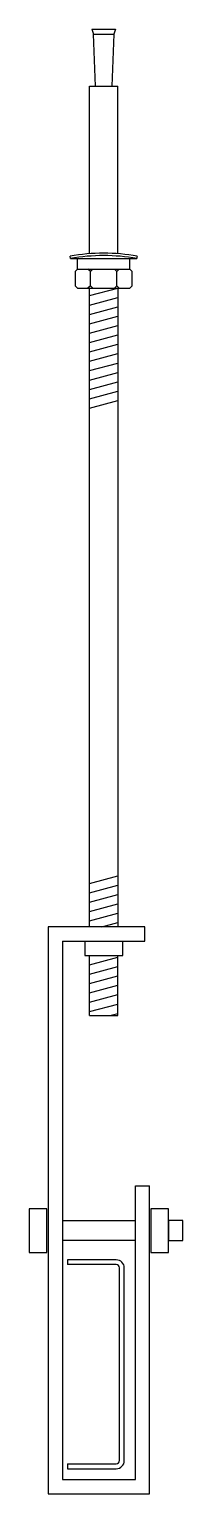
# Model space of a CAD drawing. Header units: millimetres. Extents: x -13 to 16, y -3 to 275.
import ezdxf

# ---------------------------------------------------------------- set-up
doc = ezdxf.new("R2010")
doc.units = ezdxf.units.MM
doc.layers.add('I-DT-02', color=185, linetype='Continuous')
doc.layers.add('I-DT-03', color=8, linetype='Continuous')

msp = doc.modelspace()

# ---------------------------------------------------------------- linework, layer by layer
at = {"layer": 'I-DT-02'}
for p, q in [((-4.04, 229.29), (-4.04, 231.29)), ((5.86, 229.29), (5.86, 231.29)), ((-4.04, 229.29), (5.86, 229.29)), ((-1.79, 225.69), (3.61, 225.69))]:
    msp.add_line(p, q, dxfattribs=at)
for points in [[(-1.33, 274.71), (-1.03, 273.8), (2.85, 273.8), (2.44, 263.91)], [(-1.33, 274.71), (3.17, 274.71)], [(3.17, 274.71), (2.85, 273.8)], [(-0.62, 263.91), (-1.03, 273.8)], [(-1.79, 232.2), (-1.79, 263.91)], [(-1.79, 263.91), (3.61, 263.91)], [(3.61, 232.2), (3.61, 263.91)], [(-5.39, 231.3), (-5.47, 231.73)], [(7.21, 231.3), (7.3, 231.73)], [(-4.04, 229.29), (-4.49, 228.84), (-4.49, 226.14), (-4.04, 225.69)], [(-4.04, 229.29), (5.86, 229.29)], [(6.31, 228.84), (5.86, 229.29)], [(6.31, 226.14), (6.31, 228.84)], [(-4.04, 225.69), (5.86, 225.69)], [(3.61, 104.67), (-1.79, 104.67), (-1.79, 225.69)], [(3.61, 225.69), (3.61, 104.67)], [(6.31, 226.14), (5.86, 225.69)], [(8.73, 104.67), (-9.63, 104.67), (-9.63, -2.7), (9.62, -2.7), (9.62, 55.61)], [(-6.93, 101.97), (8.73, 101.97), (8.73, 104.67)], [(-6.93, 101.97), (-6.93, 0)], [(-2.68, 101.96), (-2.68, 99.26), (4.52, 99.26), (4.52, 101.96)], [(-1.79, 87.87), (-1.79, 99.26)], [(3.61, 87.87), (3.61, 99.26)], [(-1.79, 87.87), (3.61, 87.87)], [(-6.93, 0), (6.93, 0), (6.93, 55.61)], [(6.93, 55.61), (9.62, 55.61)], [(-9.85, 43.01), (-9.85, 51.27), (-13.22, 51.27), (-13.22, 43.01), (-9.85, 43.01)], [(13.23, 43.01), (13.23, 51.27), (9.86, 51.27), (9.86, 43.01), (13.23, 43.01)], [(-6.93, 49.03), (6.93, 49.03)], [(15.92, 45.24), (15.92, 49.03), (13.23, 49.03), (13.23, 45.24), (15.92, 45.24)], [(6.93, 45.24), (-6.93, 45.24)], [(3.3, 41.6), (-5.97, 41.6)], [(-5.97, 41.6), (-5.97, 40.7)], [(3.3, 40.7), (-5.97, 40.7)], [(3.92, 3.57), (3.92, 40.07)], [(4.83, 3.57), (4.83, 40.07)], [(-5.97, 2.95), (3.3, 2.95)], [(-5.97, 2.95), (-5.97, 2.04)], [(-5.97, 2.04), (3.3, 2.04)]]:
    msp.add_lwpolyline(points, dxfattribs=at)
for centre, radius, start, end in [((3.3, 40.07), 1.53, 0.0055, 90), ((3.3, 40.07), 0.625, 0.0055, 90), ((3.3, 3.57), 0.625, 270, 0), ((3.3, 3.57), 1.53, 270, 0)]:
    msp.add_arc(centre, radius, start, end, dxfattribs=at)
at = {"layer": 'I-DT-03'}
for p, q in [((-5.39, 231.29), (7.21, 231.28)), ((-4.04, 231.29), (5.86, 231.29))]:
    msp.add_line(p, q, dxfattribs=at)
for points in [[(-1.61, 228.84), (-2.07, 229.29)], [(-1.61, 228.84), (-1.16, 229.29)], [(-1.61, 226.14), (-1.61, 228.84)], [(3.43, 228.84), (2.98, 229.29)], [(3.43, 226.14), (3.43, 228.84), (3.88, 229.29)], [(-1.61, 226.14), (-2.07, 225.69)], [(-1.79, 224.25), (3.61, 225.69)], [(-1.61, 226.14), (-1.16, 225.69)], [(3.43, 226.14), (2.98, 225.69)], [(3.43, 226.14), (3.88, 225.69)], [(-1.79, 222.46), (3.61, 223.92)], [(-1.79, 220.69), (3.61, 222.15)], [(-1.79, 218.92), (3.61, 220.37)], [(-1.79, 217.15), (3.61, 218.59)], [(-1.79, 215.36), (3.61, 216.82)], [(-1.79, 213.59), (3.61, 215.04)], [(-1.79, 211.82), (3.61, 213.27)], [(-1.79, 210.05), (3.61, 211.49)], [(-1.79, 208.26), (3.61, 209.71)], [(-1.79, 206.49), (3.61, 207.94)], [(-1.79, 204.72), (3.61, 206.17)], [(-1.79, 202.94), (3.61, 204.39)], [(-1.79, 112.92), (3.61, 114.36)], [(-1.79, 111.15), (3.61, 112.59)], [(-1.79, 109.37), (3.61, 110.82)], [(-1.79, 107.59), (3.61, 109.05)], [(-1.79, 105.82), (3.61, 107.26)], [(0.55, 104.67), (3.61, 105.49)], [(-1.79, 97.5), (3.61, 98.94)], [(-1.79, 95.72), (3.61, 97.16)], [(-1.79, 93.94), (3.61, 95.39)], [(-1.79, 92.17), (3.61, 93.62)], [(-1.79, 90.39), (3.61, 91.84)], [(-1.79, 88.62), (3.61, 90.06)], [(2.06, 87.87), (3.61, 88.29)]]:
    msp.add_lwpolyline(points, dxfattribs=at)
for radius in [36.2, 35.75]:
    msp.add_arc((0.91, 196.09), radius, 79.8486, 100.1459, dxfattribs=at)

doc.saveas('drawing.dxf')
